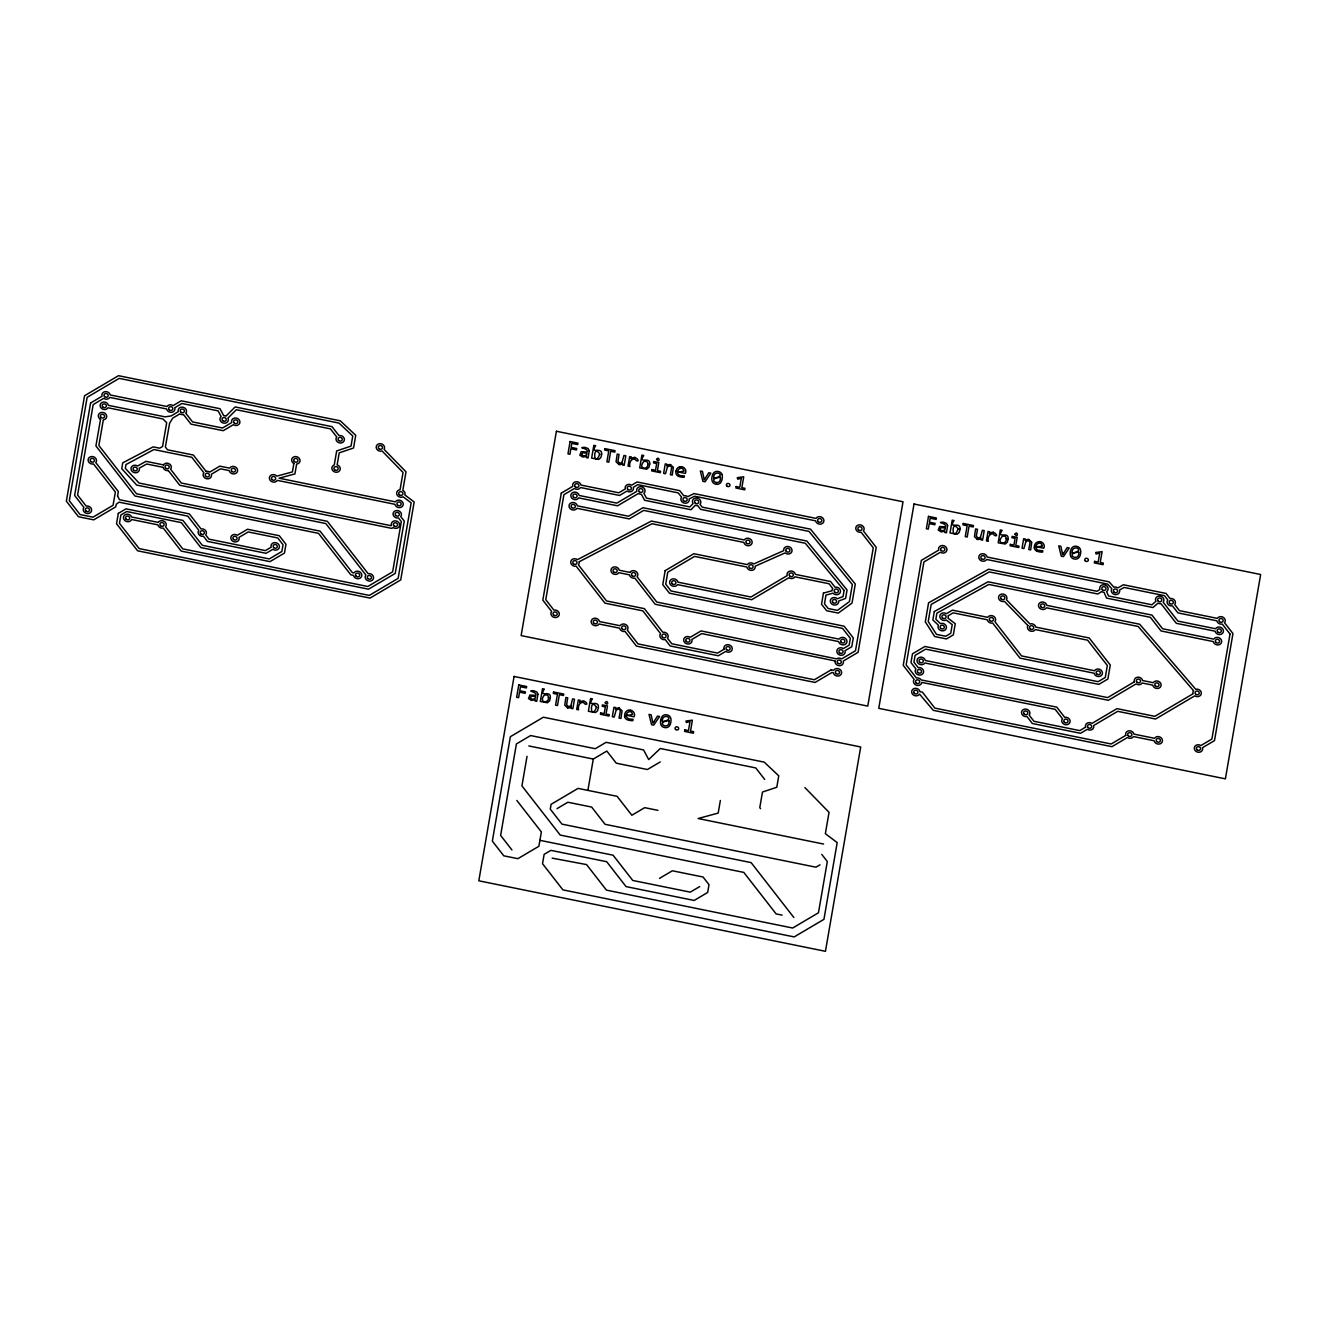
<?xml version="1.0" encoding="UTF-8"?>
<svg xmlns="http://www.w3.org/2000/svg" width="1327" height="1327" viewBox="0 0 1327 1327"><rect width="100%" height="100%" fill="white"/><g stroke="black" fill="none" stroke-linecap="round" stroke-linejoin="round"><path stroke-width="1.5" d="M579.783 702.099L580.032 700.341L578.34 699.992L576.698 709.481L578.572 709.862C577.544 706.594 579.567 702.083 583.2 702.282C586.567 706.644 589.105 703.277 583.731 700.921A5.607 4.91 17.2 0 0 579.899 702.199M631.105 458.727L631.353 456.969L629.662 456.621L628.019 466.109L629.894 466.49C628.832 463.223 630.922 458.661 634.571 458.91C637.839 463.272 640.377 459.955 635.169 457.566M989.494 533.57L989.743 531.812L988.051 531.463L986.409 540.935L988.283 541.316C987.255 538.065 989.278 533.554 992.911 533.753C996.312 538.115 998.816 534.698 993.442 532.392M527.035 756.324L521.926 785.899L560.226 835.065L743.8 872.403L776.129 913.905L782.15 915.132M587.894 790.378L593.302 759.061L606.821 751.065L616.275 763.191L647.394 769.527L660.249 761.93M720.362 800.48L718.189 813.086L698.118 818.527L823.569 844.038M681.514 466.623A5.159 4.528 17.2 0 1 685.777 472.445L685.611 472.395M570.909 705.599L572.634 698.831L574.491 699.213L572.849 708.701L571.191 708.353L571.39 706.81A5.408 4.744 17.2 0 1 567.558 708.037M622.098 462.31L623.955 455.46L625.813 455.841L624.171 465.313L622.512 464.981L622.711 463.438A5.408 4.744 17.2 0 1 618.88 464.666M980.487 537.153L982.345 530.302L984.203 530.684L982.577 540.155L980.902 539.824L981.101 538.281A5.408 4.744 17.2 0 1 977.269 539.508M667.481 466.805L665.507 473.722L663.649 473.341L665.275 463.869L666.934 464.201L666.751 465.76A5.225 4.578 17.2 0 1 670.566 464.566M1025.887 541.632L1023.897 548.565L1022.039 548.184L1023.664 538.712L1025.323 539.044L1025.141 540.587A5.225 4.578 17.2 0 1 1028.956 539.392M557.041 808.624L567.873 802.238L591.643 807.065L605.062 824.299L815.939 867.194L819.986 864.806M552.148 858.138L586.567 864.59L606.456 890.135L792.683 928.021L818.46 912.777L827.318 861.522L821.778 854.422M659.519 878.358L672.374 870.777L703.061 877.014L709.016 884.678L707.673 892.457L694.154 900.452L626.062 886.602L606.671 861.704L550.904 850.358L544.136 854.356L542.527 863.695L562.913 889.87L794.176 936.912L823.951 919.329L837.188 842.595L825.361 833.671L829.043 812.34L804.908 787.591M699.744 886.552L690.272 892.142L632.747 880.448L613.091 855.202L539.907 840.323M921.801 682.41L1055.197 709.348L1062.446 718.653A4.246 3.732 17.2 0 0 1064.685 724.509A4.246 3.732 17.2 0 0 1070.126 721.291A4.246 3.732 17.2 0 0 1064.702 717.326L1056.756 707.125L921.17 679.922A4.246 3.732 17.2 0 0 916.41 678.014L906.159 664.877L923.924 561.951L940.379 552.231A4.246 3.732 17.2 0 0 946.765 550.655A4.246 3.732 17.2 0 0 942.767 545.513A4.246 3.732 17.2 0 0 938.72 550.108L921.336 560.376L903.223 665.325L914.137 679.358A4.246 3.732 17.2 0 0 916.078 685.097A4.246 3.732 17.2 0 0 921.784 682.542M716.514 484.255L717.127 484.289A4.28 3.749 17.2 0 0 718.488 484.09A4.711 4.13 17.2 0 0 720.08 483.194A6.336 5.557 17.2 0 0 721.108 481.917L721.39 481.386A12.756 11.18 17.2 0 0 722.087 479.213A17.848 15.642 17.2 0 0 722.27 478.068L722.336 476.609A9.189 8.062 17.2 0 0 722.203 475.348L721.871 474.253M680.983 475.63L684.417 475.912L684.185 477.256A14.099 12.358 17.2 0 1 680.419 476.924L678.595 476.376A4.445 3.898 17.2 0 1 675.924 473.109A8.526 7.464 17.2 0 1 676.024 470.985M1039.306 550.456L1042.806 550.755L1042.574 552.098A14.099 12.358 17.2 0 1 1038.809 551.767L1036.984 551.219M677.865 471.881L685.395 473.424M1036.271 546.724L1043.785 548.25M163.403 464.881L145.97 461.332L137.56 466.042A4.28 3.749 17.2 0 0 135.835 465.329A4.246 3.732 17.2 0 0 130.991 468.713A4.246 3.732 17.2 0 0 135.802 472.76A4.246 3.732 17.2 0 0 139.219 468.182L146.7 464.019L162.972 467.32M391.05 525.691L181.318 483.028L170.586 469.244A4.197 3.682 17.2 0 0 169.342 463.869A4.197 3.682 17.2 0 0 163.503 464.898M158.328 522.407L131.589 516.966A4.246 3.732 17.2 0 0 125.12 514.776A4.246 3.732 17.2 0 0 125.12 520.814A4.246 3.732 17.2 0 0 131.589 519.504L157.913 524.862A4.263 3.732 17.2 0 0 163.271 528.096L181.152 551.07L368.524 589.188L395.247 573.397L404.271 521.129L400.737 516.601A4.246 3.732 17.2 0 0 398.498 510.746A4.246 3.732 17.2 0 0 393.057 513.964A4.246 3.732 17.2 0 0 398.482 517.945L401.318 521.577L392.643 571.821L367.795 586.501L182.728 548.847L165.527 526.769A4.263 3.732 17.2 0 0 164.233 521.329A4.263 3.732 17.2 0 0 158.328 522.374M626.543 715.253L634.074 716.796M528.826 745.94L593.302 759.061M657.91 810.349L644.706 807.662L631.851 815.242L617.105 796.316L578.074 788.387L551.103 804.311L550.274 809.138L561.968 824.133L751.115 862.616L793.878 917.521M1028.956 539.608L1031.759 542.196L1030.648 549.942L1028.79 549.56L1029.835 543.506A2.571 2.256 17.2 0 0 1028.574 540.57M670.566 464.765L673.37 467.353L672.258 475.099L670.4 474.718L671.445 468.68A2.571 2.256 17.2 0 0 670.185 465.727M977.269 539.26L974.466 536.689L975.594 528.926L977.452 529.307L976.34 536.125L977.883 537.933M618.88 464.417L616.076 461.846L617.204 454.083L619.062 454.464L617.951 461.282L619.493 463.09M619.245 708.137L622.048 710.725L620.936 718.471L619.079 718.089L620.124 712.052A2.571 2.256 17.2 0 0 618.863 709.099M567.558 707.789L564.755 705.218L565.883 697.471L567.74 697.836L566.629 704.654L568.172 706.462M835.081 660.929L701.767 633.609L691.898 639.432A4.246 3.732 17.2 0 1 687.85 644.026A4.246 3.732 17.2 0 1 683.853 638.868A4.246 3.732 17.2 0 1 690.239 637.308L701.038 630.922L836.491 658.856A4.246 3.732 17.2 0 1 841.583 658.955L855.5 650.728L873.266 547.802L861.173 532.276A4.246 3.732 17.2 0 1 855.749 528.295A4.246 3.732 17.2 0 1 861.19 525.077A4.246 3.732 17.2 0 1 863.429 530.949L876.218 547.354L858.105 652.303L843.242 661.095A4.246 3.732 17.2 0 1 839.51 665.69A4.246 3.732 17.2 0 1 835.048 661.062M1027.894 625.548L1004.406 601.363A4.246 3.732 17.2 0 1 998.551 597.93A4.246 3.732 17.2 0 1 1003.511 594.148A4.246 3.732 17.2 0 1 1006.463 599.787L1029.951 623.972A4.246 3.732 17.2 0 1 1035.773 627.107L1089.202 637.972L1110.284 665.026L1107.863 679.026L1098.806 684.367L925.665 649.152L915.099 655.389L913.921 662.156L918.201 667.647A4.246 3.732 17.2 0 1 923.625 671.611A4.246 3.732 17.2 0 1 918.168 674.829A4.246 3.732 17.2 0 1 915.929 668.974L910.969 662.604L912.495 653.813L924.936 646.465L1098.092 681.68L1105.275 677.45L1107.332 665.49L1087.626 640.195L1035.342 629.562A4.246 3.732 17.2 0 1 1029.652 630.723A4.246 3.732 17.2 0 1 1027.911 625.515M764.7 779.413L755.76 767.935L660.265 748.494L648.687 759.575L643.578 749.937L606.107 742.324L595.276 748.71L530.618 735.556L516.402 743.949L500.627 835.429L511.94 849.96M760.57 808.657L759.774 807.645L762.478 792.037L776.793 787.259L778.767 775.831L764.203 762.129L543.373 717.21L510.364 736.701L492.35 841.136L503.779 855.815L517.878 858.685L538.878 846.278L541.366 831.929L516.833 800.446M206.1 471.4L193.36 455.045L167.501 449.787L165.361 447.033L169.607 423.247L172.809 418.071L179.941 413.842A4.263 3.732 17.2 0 0 183.524 414.571L190.972 424.126L223.235 430.694L233.353 424.706A4.246 3.732 17.2 0 0 239.739 423.131A4.246 3.732 17.2 0 0 235.725 418.005A4.246 3.732 17.2 0 0 231.694 422.583L222.505 428.007L192.548 421.92L185.78 413.244A4.28 3.749 17.2 0 0 186.46 411.735A4.263 3.732 17.2 0 0 182.015 407.107A4.263 3.732 17.2 0 0 178.282 411.702L171.133 415.932L165.062 416.86L108.432 405.349A4.246 3.732 17.2 0 0 102.345 402.313A4.246 3.732 17.2 0 0 101.316 408.218A4.246 3.732 17.2 0 0 108.018 407.787L162.956 418.967L166.688 422.699L162.574 446.469L159.655 448.194L153.186 446.867L122.748 462.841L121.752 468.68L136.664 485.068L325.795 523.551L365.887 574.989A4.246 3.732 17.2 0 0 368.126 580.861A4.246 3.732 17.2 0 0 373.567 577.643A4.246 3.732 17.2 0 0 368.143 573.662L327.371 521.329L138.987 483.011L125.319 468.348L125.982 464.55L153.915 449.554L191.785 457.268L203.844 472.727A4.246 3.732 17.2 0 0 206.697 478.765A4.246 3.732 17.2 0 0 211.358 474.253L220.547 468.829L229.256 470.604A4.246 3.732 17.2 0 0 233.121 473.888A4.246 3.732 17.2 0 0 237.5 471.218A4.246 3.732 17.2 0 0 234.813 466.739A4.246 3.732 17.2 0 0 229.671 468.149L219.818 466.142L209.683 472.13A4.246 3.732 17.2 0 0 206.116 471.4M168.33 470.587L179.759 485.251L391.78 528.378L393.107 527.582A4.246 3.732 17.2 0 0 399.493 526.006A4.246 3.732 17.2 0 0 395.479 520.864A4.246 3.732 17.2 0 0 391.448 525.459M1070.425 551.65A12.623 11.064 17.2 0 1 1071.171 549.129L1071.453 548.598A6.635 5.822 17.2 0 1 1072.498 547.321A4.562 3.998 17.2 0 1 1075.749 546.21L1076.048 546.26A6.104 5.341 17.2 0 1 1076.678 546.359A4.976 4.363 17.2 0 1 1078.669 547.139A4.346 3.799 17.2 0 1 1080.244 549.096L1080.593 550.191A9.189 8.062 17.2 0 1 1080.725 551.451L1080.659 552.911A17.848 15.642 17.2 0 1 1080.477 554.056A12.756 11.18 17.2 0 1 1079.796 556.229L1079.498 556.759A6.336 5.557 17.2 0 1 1078.469 558.037A4.711 4.13 17.2 0 1 1076.877 558.932A4.28 3.749 17.2 0 1 1075.517 559.131L1074.92 559.098A6.154 5.408 17.2 0 1 1074.273 558.999A4.976 4.363 17.2 0 1 1072.299 558.219A4.346 3.799 17.2 0 1 1070.707 556.262L1070.358 555.167A9.173 8.045 17.2 0 1 1070.226 553.906L1070.292 552.447A17.782 15.576 17.2 0 1 1070.408 551.65M1039.904 541.449A5.159 4.528 17.2 0 1 1044.167 547.271M1039.837 541.831A4.744 4.163 17.2 0 0 1037.996 541.847A5.772 5.059 17.2 0 0 1034.546 545.828M1034.347 547.951A8.526 7.464 17.2 0 1 1034.43 545.828M1036.968 551.252A4.445 3.898 17.2 0 1 1034.314 547.951M1039.29 550.622A3.765 3.301 17.2 0 1 1035.923 546.658M1025.953 541.698A3.931 3.45 17.2 0 1 1028.309 540.769M989.61 533.67A5.607 4.91 17.2 0 1 993.425 532.193M980.404 537.087A4.13 3.616 17.2 0 1 977.916 538.132M721.855 474.253A4.346 3.799 17.2 0 0 720.279 472.296A4.976 4.363 17.2 0 0 718.289 471.533A6.104 5.341 17.2 0 0 717.658 471.417L717.36 471.4A4.562 3.998 17.2 0 0 714.108 472.478A6.635 5.822 17.2 0 0 713.08 473.756L712.781 474.286A12.623 11.064 17.2 0 0 712.035 476.808A17.782 15.576 17.2 0 0 711.902 477.604L711.836 479.064A9.173 8.045 17.2 0 0 711.969 480.341L712.3 481.419A4.346 3.799 17.2 0 0 713.893 483.376A4.976 4.363 17.2 0 0 715.883 484.139A6.154 5.408 17.2 0 0 716.514 484.255M679.606 467.004A4.744 4.163 17.2 0 1 681.448 467.004M676.156 471.002A5.772 5.059 17.2 0 1 679.524 466.855M680.9 475.779A3.765 3.301 17.2 0 1 677.533 471.831M667.564 466.855A3.931 3.45 17.2 0 1 669.919 465.926M631.221 458.827A5.607 4.91 17.2 0 1 635.036 457.367M622.015 462.244A4.13 3.616 17.2 0 1 619.527 463.289M168.38 470.538A4.197 3.682 17.2 0 1 163.088 467.336M570.693 705.616A4.13 3.616 17.2 0 1 568.205 706.661M619.245 707.938A5.225 4.578 17.2 0 0 615.446 709.149L615.612 707.573L613.953 707.241L612.311 716.713L614.169 717.094L616.159 710.177A3.931 3.45 17.2 0 1 618.598 709.298M630.192 709.995A5.159 4.528 17.2 0 1 634.455 715.817M628.285 710.376A4.744 4.163 17.2 0 1 630.126 710.376M628.202 710.227A5.772 5.059 17.2 0 0 624.818 714.374A8.526 7.464 17.2 0 0 624.635 716.48M624.602 716.48A4.445 3.898 17.2 0 0 627.256 719.798L629.098 720.312A14.099 12.358 17.2 0 0 632.863 720.644L633.095 719.284L629.595 719.002A3.765 3.301 17.2 0 1 626.211 715.203M660.697 720.179A12.623 11.064 17.2 0 1 661.46 717.658L661.742 717.127A6.635 5.822 17.2 0 1 662.77 715.85A4.562 3.998 17.2 0 1 666.021 714.755L666.336 714.789A6.104 5.341 17.2 0 1 666.967 714.888A4.976 4.363 17.2 0 1 668.941 715.668A4.346 3.799 17.2 0 1 670.533 717.625L670.881 718.72A9.189 8.062 17.2 0 1 671.014 719.997L670.948 721.44A17.848 15.642 17.2 0 1 670.765 722.585A12.756 11.18 17.2 0 1 670.085 724.758L669.787 725.288A6.336 5.557 17.2 0 1 668.758 726.566A4.711 4.13 17.2 0 1 667.166 727.461A4.28 3.749 17.2 0 1 665.806 727.66L665.192 727.627A6.154 5.408 17.2 0 1 664.562 727.528A4.976 4.363 17.2 0 1 662.588 726.748A4.346 3.799 17.2 0 1 660.995 724.791L660.647 723.713A9.173 8.045 17.2 0 1 660.514 722.435L660.581 720.976A17.782 15.576 17.2 0 1 660.697 720.179M530.286 697.604C530.7 700.341 536.208 699.296 535.61 696.658L531.663 696.078L530.286 697.604M581.608 454.232C582.022 456.969 587.529 455.924 586.932 453.287L582.935 452.723L581.608 454.199M939.997 529.058C940.412 531.812 945.919 530.75 945.322 528.113L941.374 527.549L939.997 529.058M537.916 694.154L536.738 701.353L535.063 701.004L535.245 699.727L531.447 700.44L528.494 698.566L529.921 695.033L535.826 695.398C537.584 691.533 525.757 691.068 533.139 690.687A9.588 8.41 17.2 0 1 533.753 690.77L536.821 691.948L537.916 694.154M589.238 450.782L588.06 457.964L586.385 457.633L586.567 456.355L582.769 457.069L579.816 455.194L581.243 451.661L587.148 452.026C589.138 447.979 576.399 447.863 584.477 447.315A9.588 8.41 17.2 0 1 585.074 447.381L588.143 448.559L589.238 450.782M947.627 525.608L946.45 532.807L944.774 532.475L944.957 531.198L941.158 531.911L938.206 530.037L939.632 526.504L945.537 526.869C947.229 522.888 935.518 522.606 942.867 522.158A9.588 8.41 17.2 0 1 943.464 522.224L946.549 523.402L947.627 525.608M550.34 697.604L549.594 700.822L547.421 702.779L540.305 701.485L542.511 688.713L544.352 689.095C538.198 698.367 550.97 689.343 550.34 697.604M598.411 707.374L597.614 710.708L595.491 712.566L588.375 711.272L590.581 698.5L592.439 698.865C586.285 708.137 599.041 699.113 598.411 707.374M601.662 454.232L600.866 457.566L598.742 459.407L591.626 458.114L593.832 445.341L595.69 445.723C589.52 454.995 602.292 445.972 601.662 454.232M649.732 464.002L648.936 467.336L646.713 469.227L639.697 467.9L641.903 455.128L643.761 455.493C637.607 464.765 650.363 455.742 649.732 464.002M960.051 529.058L959.255 532.392L957.132 534.25L950.016 532.956L952.222 520.184L954.08 520.566C947.909 529.821 960.682 520.798 960.051 529.058M1008.122 538.845L1007.326 542.179L1005.219 544.02L998.203 542.809L1000.293 529.954L1002.15 530.336C995.996 539.608 1008.769 530.584 1008.122 538.845M548.416 697.471C549.411 703.658 538.48 703.21 543.838 695.696C545.43 694.071 548.781 694.817 548.416 697.471M596.486 707.241C590.515 722.817 589.072 695.995 596.486 707.241M599.738 454.099C593.7 469.642 592.389 442.82 599.738 454.099M647.808 463.869C648.754 470.222 637.74 469.476 643.296 462.061C644.905 460.469 648.19 461.282 647.808 463.869M958.127 528.926C952.189 544.534 950.713 517.712 958.127 528.926M1006.198 538.712C1006.977 545.38 995.814 543.871 1001.885 536.772C1003.511 535.295 1006.579 536.257 1006.198 538.712M632.498 714.39C619.792 718.388 631.022 706.528 632.498 714.39M683.82 471.019C671.064 474.867 682.509 463.156 683.82 471.085M1042.209 545.845C1029.404 549.809 1040.882 537.949 1042.209 545.928M117.556 495.95L119.53 499.715L189.346 513.914L201.041 528.926A4.246 3.732 17.2 0 1 205.735 534.963L209.019 539.16L265.383 550.622L271.189 547.205A4.246 3.732 17.2 0 1 275.236 542.61A4.246 3.732 17.2 0 1 279.251 547.752A4.246 3.732 17.2 0 1 272.864 549.328L266.113 553.309L207.443 541.383L203.479 536.29A4.246 3.732 17.2 0 1 198.785 530.269L187.77 516.137L119.098 502.17L116.295 504.21L115.665 506.897L93.719 519.852L78.475 516.75L66.35 501.191L84.546 395.745L118.485 375.69L340.326 420.825L355.736 435.322L353.546 448.028L339.214 452.822L337.141 464.931A4.246 3.732 17.2 0 1 339.646 470.703A4.246 3.732 17.2 0 1 332.928 470.803A4.246 3.732 17.2 0 1 334.255 464.964L336.676 450.915L351.008 446.137L352.75 436.002L339.015 423.097L119.214 378.377L87.151 397.32L69.303 500.743L80.051 514.544L92.99 517.165L113.06 505.305L115.366 491.985L93.537 463.969A4.246 3.732 17.2 0 1 88.096 459.988A4.246 3.732 17.2 0 1 93.553 456.77A4.246 3.732 17.2 0 1 95.793 462.625L118.319 491.537L117.556 495.95M605.228 702.829C609.226 707.324 607.633 698.234 605.228 702.829M656.55 459.457C660.415 463.936 659.22 455.045 656.55 459.391M1014.939 534.3C1018.738 538.895 1017.51 529.772 1014.939 534.234M662.422 721.639C677.533 719.035 661.377 711.504 662.438 721.523M713.744 478.251C728.772 475.647 712.781 468.083 713.744 478.251M1072.15 553.094C1087.128 550.605 1071.32 542.776 1072.15 553.094M669.073 720.644C653.514 722.087 670.052 731.641 669.073 720.76M720.395 477.272C704.836 478.715 721.374 488.27 720.395 477.388M1078.785 552.115C1063.226 553.541 1079.763 563.112 1078.785 552.231M90.584 402.993L74.627 495.485L83.933 507.428A4.246 3.732 17.2 0 0 86.172 513.3A4.246 3.732 17.2 0 0 91.629 510.082A4.246 3.732 17.2 0 0 86.189 506.101L77.58 495.037L93.189 404.569L103.722 398.349A4.246 3.732 17.2 0 0 109.809 397.42L166.621 408.965A4.246 3.732 17.2 0 0 171.764 412.266A4.246 3.732 17.2 0 0 174.782 407.721L181.948 403.491L218.109 410.856L221.161 416.578A4.246 3.732 17.2 0 0 220.896 421.555A4.246 3.732 17.2 0 0 226.403 422.749A4.246 3.732 17.2 0 0 227.962 418.038L236.322 409.728L330.44 428.87L336.71 436.898A4.246 3.732 17.2 0 0 338.932 442.754A4.246 3.732 17.2 0 0 344.39 439.536A4.246 3.732 17.2 0 0 338.966 435.571L332.015 426.647L235.144 406.941L225.972 416.131A4.246 3.732 17.2 0 0 223.666 415.633L219.983 408.699L181.218 400.804L173.124 405.598A4.246 3.732 17.2 0 0 167.036 406.526L110.224 394.965A4.246 3.732 17.2 0 0 105.082 391.664A4.246 3.732 17.2 0 0 102.063 396.209L90.584 402.993M100.52 419.332L95.926 445.955L134.923 495.999L318.497 533.354L350.826 574.84L353.496 575.387A4.246 3.732 17.2 0 0 359.584 578.423A4.246 3.732 17.2 0 0 360.612 572.501A4.246 3.732 17.2 0 0 353.911 572.932L352.401 572.634L320.072 531.132L136.482 493.777L98.878 445.507L103.307 419.896A4.246 3.732 17.2 0 0 106.226 414.638A4.246 3.732 17.2 0 0 99.542 413.278A4.246 3.732 17.2 0 0 100.52 419.332M118.319 513.4L116.527 523.75L137.61 550.805L370.017 598.095L400.721 579.949L414.173 501.988L404.851 494.938A4.246 3.732 17.2 0 0 402.827 490.31L406.012 471.848L384.117 449.422A4.246 3.732 17.2 0 0 381.164 443.782A4.246 3.732 17.2 0 0 376.204 447.581A4.246 3.732 17.2 0 0 382.076 450.998L403.043 472.478L400.057 489.746A4.246 3.732 17.2 0 0 396.939 494.639A4.246 3.732 17.2 0 0 403.126 496.812L411.154 502.867L398.133 578.373L369.288 595.408L139.186 548.598L119.48 523.302L120.906 514.976L126.745 511.525L181.351 522.639L200.759 547.537L269.995 561.62L284.459 553.077L285.969 544.269L279.317 535.726L247.502 529.257L237.367 535.245A4.246 3.732 17.2 0 0 230.981 536.821A4.246 3.732 17.2 0 0 234.995 541.963A4.246 3.732 17.2 0 0 239.026 537.369L248.215 531.945L277.741 537.949L283.033 544.733L281.855 551.501L269.265 558.932L202.318 545.314L182.927 520.416L126.015 508.838L118.319 513.4M293.848 463.505L292.404 471.914L276.812 476.144A4.246 3.732 17.2 0 0 270.492 475.597A4.246 3.732 17.2 0 0 271.156 481.253A4.246 3.732 17.2 0 0 277.31 480.374L394.915 504.31A4.246 3.732 17.2 0 0 401.019 507.329A4.246 3.732 17.2 0 0 402.031 501.424A4.246 3.732 17.2 0 0 395.346 501.855L279.101 478.201L294.926 473.921L296.634 464.068A4.246 3.732 17.2 0 0 299.57 458.81A4.246 3.732 17.2 0 0 292.869 457.45A4.246 3.732 17.2 0 0 293.848 463.505M514.08 676.455L478.815 880.796L825.444 951.31L860.709 746.968L514.08 676.455M556.411 431.258L521.129 635.6L867.758 706.113L903.023 501.772L556.411 431.258M518.774 684.914L516.634 697.256L518.592 697.654L519.537 692.163L525.144 693.308L525.392 691.898L519.769 690.753L520.466 686.756L526.388 687.95L526.637 686.523L518.774 684.914M561.304 493.113L542.826 600.136L551.634 611.448A4.246 3.732 17.2 0 0 553.873 617.304A4.246 3.732 17.2 0 0 559.33 614.086A4.246 3.732 17.2 0 0 553.906 610.105L545.779 599.688L563.909 494.689L574.442 488.452A4.246 3.732 17.2 0 0 580.529 487.523L619.527 495.469L626.941 491.073A4.246 3.732 17.2 0 0 633.344 487.308L637.789 484.67L678.18 492.881L681.564 497.144A4.246 3.732 17.2 0 0 684.301 503.115A4.246 3.732 17.2 0 0 689.177 498.935L694.651 496.232L815.607 520.847A4.246 3.732 17.2 0 0 821.695 523.866A4.246 3.732 17.2 0 0 822.723 517.961A4.246 3.732 17.2 0 0 816.022 518.393L694.054 493.578L687.701 496.696A4.246 3.732 17.2 0 0 683.82 495.8L679.739 490.658L637.076 481.983L631.685 485.168A4.246 3.732 17.2 0 0 625.282 488.95L618.797 492.781L580.944 485.068A4.246 3.732 17.2 0 0 575.802 481.784A4.246 3.732 17.2 0 0 572.783 486.329L561.304 493.113M570.096 441.543L567.973 453.884L569.913 454.282L570.859 448.791L576.465 449.936L576.714 448.526L571.091 447.381L571.788 443.384L577.709 444.578L577.958 443.152L570.096 441.543M553.558 691.997L553.309 693.44L557.44 694.27L555.565 705.168L557.489 705.566L559.364 694.668L563.494 695.497L563.743 694.071L553.558 691.997M604.88 448.626L604.631 450.052L608.761 450.898L606.887 461.796L608.811 462.194L610.685 451.296L614.816 452.125L615.064 450.699L604.88 448.626M600.667 712.931L600.434 714.308L609.027 716.049L609.259 714.689L606.057 714.026L607.467 705.931L602.408 704.902L602.176 706.263L605.344 706.893L604.183 713.644L600.667 712.931M651.988 469.559L651.756 470.936L660.348 472.677L660.581 471.301L657.396 470.654L658.789 462.559L653.747 461.531L653.498 462.891L656.683 463.521L655.505 470.272L651.988 469.559M665.175 570.643L662.77 584.643L669.422 593.186L842.579 628.401L850.342 638.37L849.18 645.138L843.375 648.571A4.246 3.732 17.2 0 0 836.989 650.147A4.246 3.732 17.2 0 0 840.986 655.289A4.246 3.732 17.2 0 0 845.034 650.711L851.768 646.73L853.294 637.922L844.154 626.195L670.998 590.963L665.723 584.179L667.78 572.219L694.585 556.395L746.869 567.027A4.23 3.699 17.2 0 0 751.812 570.361A4.23 3.699 17.2 0 0 755.146 566.214L785.103 552.911A4.246 3.732 17.2 0 0 791.705 552.015A4.246 3.732 17.2 0 0 788.354 546.542A4.246 3.732 17.2 0 0 783.71 550.639L753.753 563.942A4.23 3.699 17.2 0 0 747.35 564.622L693.855 553.707L665.175 570.643M684.865 729.9L684.616 731.426L693.374 733.201L693.639 731.675L690.521 731.044L692.395 720.179L685.959 721.009L686.391 722.552L690.007 721.623L688.464 730.63L684.865 729.9M736.203 486.528L735.938 488.054L744.696 489.829L744.961 488.303L741.843 487.672L743.717 476.808L737.281 477.637L737.712 479.18L741.329 478.251L739.786 487.258L736.203 486.528M823.453 593.086L821.529 604.216L826.605 610.719L838.316 613.091L852.034 603.072L855.301 584.062L810.532 529.174L702.116 507.113L700.026 504.26A4.246 3.732 17.2 0 0 699.511 499.284A4.246 3.732 17.2 0 0 693.955 498.736A4.246 3.732 17.2 0 0 693.059 503.58L689.874 506.947L646.448 498.123L643.877 493.296A4.246 3.732 17.2 0 0 644.258 488.485A4.246 3.732 17.2 0 0 638.984 486.976A4.246 3.732 17.2 0 0 636.844 491.305L616.823 503.115L579.153 495.452A4.246 3.732 17.2 0 0 573.048 492.417A4.246 3.732 17.2 0 0 572.037 498.338A4.246 3.732 17.2 0 0 578.738 497.907L617.553 505.803L638.503 493.428A4.246 3.732 17.2 0 0 641.372 494.241L644.59 500.279L691.052 509.734L695.248 505.288A4.246 3.732 17.2 0 0 697.72 505.521L700.49 509.319L809.006 531.397L852.349 584.543L849.413 601.629L837.437 610.387L828.164 608.496L824.482 603.768L825.975 595.093L833.057 593.152A4.246 3.732 17.2 0 0 838.531 594.264A4.246 3.732 17.2 0 0 840.091 589.619A4.246 3.732 17.2 0 0 835.048 587.247L830.586 581.525L795.354 574.359A4.246 3.732 17.2 0 0 790.212 571.058A4.246 3.732 17.2 0 0 787.193 575.603L750.933 597.017L677.948 582.171A4.246 3.732 17.2 0 0 671.86 579.136A4.246 3.732 17.2 0 0 670.832 585.058A4.246 3.732 17.2 0 0 677.533 584.626L751.663 599.704L788.852 577.743A4.246 3.732 17.2 0 0 794.923 576.814L829.027 583.747L832.792 588.591A4.246 3.732 17.2 0 0 832.062 590.747L823.453 593.086M844.105 590.432L843.043 596.553L837.37 598.776A4.246 3.732 17.2 0 0 830.719 599.389A4.246 3.732 17.2 0 0 833.787 604.979A4.246 3.732 17.2 0 0 838.647 601.098L845.598 598.377L847.057 589.934L806.849 541.051L642.965 507.71L628.534 516.253L577.361 505.836A4.246 3.732 17.2 0 0 571.257 502.8A4.246 3.732 17.2 0 0 570.245 508.722A4.246 3.732 17.2 0 0 576.946 508.291L629.263 518.923L643.695 510.397L805.323 543.274L844.105 590.432M914.021 504.011L878.756 708.336L1225.385 778.849L1260.65 574.508L914.021 504.011M928.485 516.385L926.362 528.727L928.303 529.125L929.248 523.634L934.855 524.762L935.104 523.369L929.497 522.224L930.177 518.21L936.099 519.421L936.348 517.994L928.485 516.385M928.585 602.806L925.301 621.832L934.739 636.562L946.45 638.934L953.333 634.87L955.258 623.74L948.009 618.166A4.246 3.732 17.2 0 0 948.059 615.877L953.184 612.842L987.288 619.775A4.246 3.732 17.2 0 0 992.646 623.043L1019.982 658.126L1094.111 673.204A4.246 3.732 17.2 0 0 1100.199 676.239A4.246 3.732 17.2 0 0 1101.228 670.334A4.246 3.732 17.2 0 0 1094.526 670.749L1021.541 655.903L994.902 621.699A4.246 3.732 17.2 0 0 993.591 616.275A4.246 3.732 17.2 0 0 987.703 617.337L952.471 610.155L946.4 613.737A4.246 3.732 17.2 0 0 940.909 613.97A4.246 3.732 17.2 0 0 940.81 618.913A4.246 3.732 17.2 0 0 946.284 620.024L952.239 624.619L950.746 633.294L945.736 636.247L936.464 634.372L928.22 621.5L931.172 604.415L989.312 571.92L1097.827 593.998L1101.675 591.543A4.246 3.732 17.2 0 0 1104.047 592.29L1106.486 598.079L1152.947 607.534L1157.957 603.171A4.246 3.732 17.2 0 0 1160.909 603.536L1176.303 623.308L1215.117 631.204A4.246 3.732 17.2 0 0 1221.222 634.24A4.246 3.732 17.2 0 0 1222.25 628.335A4.246 3.732 17.2 0 0 1215.549 628.749L1177.878 621.086L1163.165 602.209A4.246 3.732 17.2 0 0 1162.601 597.332A4.246 3.732 17.2 0 0 1157.177 596.669A4.246 3.732 17.2 0 0 1155.933 601.313L1151.919 604.78L1108.509 595.956L1106.652 591.56A4.246 3.732 17.2 0 0 1107.431 586.683A4.246 3.732 17.2 0 0 1102.073 585.008A4.246 3.732 17.2 0 0 1099.934 589.453L1097.047 591.295L988.615 569.233L928.585 602.806M934.308 611.531L932.864 619.974L938.421 625.233A4.246 3.732 17.2 0 0 941.656 630.773A4.246 3.732 17.2 0 0 946.4 626.759A4.246 3.732 17.2 0 0 940.395 623.574L935.85 619.278L936.912 613.157L988.781 584.444L1150.393 617.32L1161.009 630.939L1213.326 641.588A4.246 3.732 17.2 0 0 1219.43 644.623A4.246 3.732 17.2 0 0 1220.458 638.702A4.246 3.732 17.2 0 0 1213.757 639.133L1162.585 628.733L1151.969 615.098L988.084 581.773L934.308 611.531M963.269 523.468L963.02 524.895L967.151 525.741L965.276 536.639L967.201 537.037L969.075 526.139L973.205 526.968L973.454 525.542L963.269 523.468M1010.378 544.402L1010.146 545.762L1018.738 547.52L1018.97 546.143L1015.785 545.497L1017.179 537.385L1012.136 536.357L1011.904 537.717L1015.072 538.364L1013.894 545.115L1010.378 544.402M1094.593 561.371L1094.327 562.897L1103.085 564.672L1103.351 563.146L1100.232 562.515L1102.107 551.65L1095.671 552.48L1096.102 554.006L1099.735 553.094L1098.175 562.101L1094.593 561.371M1230.013 634.041L1211.899 739.039L1200.852 745.558A4.246 3.732 17.2 0 0 1194.466 747.134A4.246 3.732 17.2 0 0 1198.48 752.276A4.246 3.732 17.2 0 0 1202.511 747.682L1214.504 740.615L1232.965 633.576L1224.522 622.745A4.246 3.732 17.2 0 0 1223.229 617.32A4.246 3.732 17.2 0 0 1217.34 618.382L1179.487 610.669L1174.71 604.565A4.246 3.732 17.2 0 0 1170.016 598.527L1166.051 593.434L1123.388 584.759L1117.881 587.927A4.246 3.732 17.2 0 0 1113.95 587.247L1109.073 581.84L987.089 557.041A4.246 3.732 17.2 0 0 981.001 554.006A4.246 3.732 17.2 0 0 979.973 559.911A4.246 3.732 17.2 0 0 986.674 559.48L1107.614 584.096L1111.827 588.74A4.246 3.732 17.2 0 0 1114.979 594.562A4.246 3.732 17.2 0 0 1119.507 590.084L1124.102 587.446L1164.476 595.657L1167.76 599.854A4.246 3.732 17.2 0 0 1172.454 605.892L1177.912 612.892L1216.909 620.82A4.246 3.732 17.2 0 0 1222.267 624.088L1230.013 634.041M705.151 478.433L704.289 479.876L702.447 471.433L700.341 471.002L702.895 481.336L705.035 481.767L710.874 473.142L708.834 472.727L705.151 478.433M653.829 721.805L652.967 723.248L651.126 714.805L649.003 714.374L651.574 724.708L653.697 725.139L659.552 716.514L657.512 716.099L653.829 721.805M1063.541 553.276L1062.678 554.719L1060.837 546.276L1058.73 545.845L1061.285 556.179L1063.425 556.61L1069.263 547.985L1067.223 547.57L1063.541 553.276M724.044 649.251L717.559 653.083L671.761 643.761L667.481 638.287A4.246 3.732 17.2 0 0 662.787 632.249L644.391 608.645L606.539 600.949L578.39 564.821A4.246 3.732 17.2 0 0 579.003 561.852L652.021 523.734L743.833 542.411A4.246 3.732 17.2 0 0 749.921 545.447A4.246 3.732 17.2 0 0 750.949 539.525A4.246 3.732 17.2 0 0 744.248 539.956L651.391 521.063L577.461 559.646A4.246 3.732 17.2 0 0 570.776 561.537A4.246 3.732 17.2 0 0 576.134 566.165L604.963 603.171L642.832 610.868L660.531 633.593A4.246 3.732 17.2 0 0 665.225 639.631L670.185 645.984L718.289 655.77L725.703 651.391A4.246 3.732 17.2 0 0 732.089 649.815A4.246 3.732 17.2 0 0 728.092 644.673A4.246 3.732 17.2 0 0 724.044 649.251M831.283 669.77L814.363 679.756L638.022 643.894L627.273 630.109A4.246 3.732 17.2 0 0 625.979 624.685A4.246 3.732 17.2 0 0 620.091 625.73L599.472 621.534A4.246 3.732 17.2 0 0 593.368 618.515A4.246 3.732 17.2 0 0 592.356 624.42A4.246 3.732 17.2 0 0 599.041 623.989L619.659 628.185A4.246 3.732 17.2 0 0 625.017 631.436L636.446 646.1L815.093 682.443L832.012 672.457L833.29 672.723A4.246 3.732 17.2 0 0 839.377 675.758A4.246 3.732 17.2 0 0 840.406 669.836A4.246 3.732 17.2 0 0 833.704 670.268L831.283 669.77M1134.419 681.779L1107.647 697.604L925.334 660.514A4.246 3.732 17.2 0 0 919.246 657.479A4.246 3.732 17.2 0 0 918.218 663.4A4.246 3.732 17.2 0 0 924.919 662.969L1108.377 700.291L1136.078 683.919A4.246 3.732 17.2 0 0 1142.165 682.99L1152.798 685.147A4.246 3.732 17.2 0 0 1158.902 688.182A4.246 3.732 17.2 0 0 1159.914 682.26A4.246 3.732 17.2 0 0 1153.229 682.692L1142.58 680.535A4.246 3.732 17.2 0 0 1137.438 677.234A4.246 3.732 17.2 0 0 1134.419 681.779M1085.569 727.179L1079.763 730.613L1033.965 721.291L1029.188 715.17A4.246 3.732 17.2 0 0 1026.949 709.315A4.246 3.732 17.2 0 0 1021.508 712.533A4.246 3.732 17.2 0 0 1026.932 716.514L1032.389 723.514L1080.493 733.3L1087.244 729.319A4.246 3.732 17.2 0 0 1093.63 725.537L1117.716 711.322L1155.568 719.018L1194.781 695.862A4.246 3.732 17.2 0 0 1201.317 693.656A4.246 3.732 17.2 0 0 1195.727 689.26L1139.677 624.237L1046.804 605.344A4.246 3.732 17.2 0 0 1040.716 602.309A4.246 3.732 17.2 0 0 1039.688 608.23A4.246 3.732 17.2 0 0 1046.389 607.799L1138.184 626.477L1193.554 690.703A4.246 3.732 17.2 0 0 1193.122 693.722L1154.838 716.331L1116.986 708.635L1091.972 723.397A4.246 3.732 17.2 0 0 1085.569 727.179M1125.777 735.357L1111.18 743.983L934.838 708.104L922.398 692.147L919.959 691.649A4.246 3.732 17.2 0 0 913.872 688.63A4.246 3.732 17.2 0 0 912.843 694.535A4.246 3.732 17.2 0 0 919.545 694.104L933.263 710.327L1111.91 746.67L1127.452 737.497A4.246 3.732 17.2 0 0 1133.523 736.568L1154.142 740.765A4.246 3.732 17.2 0 0 1160.246 743.783A4.246 3.732 17.2 0 0 1161.258 737.878A4.246 3.732 17.2 0 0 1154.573 738.31L1133.938 734.113A4.246 3.732 17.2 0 0 1128.813 730.812A4.246 3.732 17.2 0 0 1125.777 735.357M629.91 572.401L619.261 570.228A4.246 3.732 17.2 0 0 613.157 567.193A4.246 3.732 17.2 0 0 612.145 573.115A4.246 3.732 17.2 0 0 618.83 572.683L629.479 574.856A4.246 3.732 17.2 0 0 634.837 578.108L655.206 604.266L838.664 641.571A4.246 3.732 17.2 0 0 844.752 644.607A4.246 3.732 17.2 0 0 845.78 638.702A4.246 3.732 17.2 0 0 839.079 639.133L656.782 602.043L637.093 576.764A4.246 3.732 17.2 0 0 635.799 571.34A4.246 3.732 17.2 0 0 629.91 572.401M1041.131 606.953A2.123 1.858 17.2 0 0 1044.681 606.456A2.123 1.858 17.2 0 0 1042.193 603.918A2.123 1.858 17.2 0 0 1041.131 606.953M1001.205 598.975A2.123 1.858 17.2 0 0 1004.755 598.477A2.123 1.858 17.2 0 0 1002.25 595.939A2.123 1.858 17.2 0 0 1001.205 598.975M1088.074 727.544A2.123 1.858 17.2 0 0 1091.623 727.047A2.123 1.858 17.2 0 0 1089.119 724.492A2.123 1.858 17.2 0 0 1088.074 727.544M1128.282 735.722A2.123 1.858 17.2 0 0 1131.831 735.224A2.123 1.858 17.2 0 0 1129.327 732.67A2.123 1.858 17.2 0 0 1128.282 735.722M914.303 693.275A2.123 1.858 17.2 0 0 917.853 692.76A2.123 1.858 17.2 0 0 915.348 690.222A2.123 1.858 17.2 0 0 914.303 693.275M1064.387 722.187A2.123 1.858 17.2 0 0 1067.936 721.689A2.123 1.858 17.2 0 0 1065.448 719.134A2.123 1.858 17.2 0 0 1064.387 722.187M916.094 682.891A2.123 1.858 17.2 0 0 919.644 682.377A2.123 1.858 17.2 0 0 917.139 679.839A2.123 1.858 17.2 0 0 916.094 682.891M1102.389 589.702A2.123 1.858 17.2 0 0 1105.938 589.188A2.123 1.858 17.2 0 0 1103.45 586.65A2.123 1.858 17.2 0 0 1102.389 589.702M1158.139 601.048A2.123 1.858 17.2 0 0 1161.689 600.534A2.123 1.858 17.2 0 0 1159.201 597.996A2.123 1.858 17.2 0 0 1158.139 601.048M942.502 617.884A2.123 1.858 17.2 0 0 946.051 617.37A2.123 1.858 17.2 0 0 943.547 614.832A2.123 1.858 17.2 0 0 942.502 617.884M1113.934 592.041A2.123 1.858 17.2 0 0 1117.483 591.543A2.123 1.858 17.2 0 0 1114.995 589.006A2.123 1.858 17.2 0 0 1113.934 592.041M981.433 558.65A2.123 1.858 17.2 0 0 984.982 558.136A2.123 1.858 17.2 0 0 982.478 555.598A2.123 1.858 17.2 0 0 981.433 558.65M1156.746 741.511A2.123 1.858 17.2 0 0 1160.296 741.013A2.123 1.858 17.2 0 0 1157.791 738.459A2.123 1.858 17.2 0 0 1156.746 741.511M1030.084 628.716A2.123 1.858 17.2 0 0 1033.633 628.218A2.123 1.858 17.2 0 0 1031.145 625.664A2.123 1.858 17.2 0 0 1030.084 628.716M1155.402 685.91A2.123 1.858 17.2 0 0 1158.952 685.395A2.123 1.858 17.2 0 0 1156.464 682.858A2.123 1.858 17.2 0 0 1155.402 685.91M1136.924 682.144A2.123 1.858 17.2 0 0 1140.457 681.647A2.123 1.858 17.2 0 0 1137.969 679.092A2.123 1.858 17.2 0 0 1136.924 682.144M919.677 662.123A2.123 1.858 17.2 0 0 923.227 661.626A2.123 1.858 17.2 0 0 920.722 659.071A2.123 1.858 17.2 0 0 919.677 662.123M1195.61 694.087A2.123 1.858 17.2 0 0 1199.16 693.573A2.123 1.858 17.2 0 0 1196.672 691.035A2.123 1.858 17.2 0 0 1195.61 694.087M940.71 628.268A2.123 1.858 17.2 0 0 944.26 627.754A2.123 1.858 17.2 0 0 941.755 625.216A2.123 1.858 17.2 0 0 940.71 628.268M1215.93 642.351A2.123 1.858 17.2 0 0 1219.48 641.837A2.123 1.858 17.2 0 0 1216.992 639.299A2.123 1.858 17.2 0 0 1215.93 642.351M1169.701 603.387A2.123 1.858 17.2 0 0 1173.25 602.889A2.123 1.858 17.2 0 0 1170.762 600.351A2.123 1.858 17.2 0 0 1169.701 603.387M1219.513 621.583A2.123 1.858 17.2 0 0 1223.063 621.086A2.123 1.858 17.2 0 0 1220.575 618.531A2.123 1.858 17.2 0 0 1219.513 621.583M989.876 620.538A2.123 1.858 17.2 0 0 993.425 620.041A2.123 1.858 17.2 0 0 990.937 617.486A2.123 1.858 17.2 0 0 989.876 620.538M1096.699 673.967A2.123 1.858 17.2 0 0 1100.249 673.469A2.123 1.858 17.2 0 0 1097.761 670.915A2.123 1.858 17.2 0 0 1096.699 673.967M1217.722 631.967A2.123 1.858 17.2 0 0 1221.271 631.453A2.123 1.858 17.2 0 0 1218.783 628.915A2.123 1.858 17.2 0 0 1217.722 631.967M1024.179 714.009A2.123 1.858 17.2 0 0 1027.728 713.511A2.123 1.858 17.2 0 0 1025.24 710.957A2.123 1.858 17.2 0 0 1024.179 714.009M1196.954 749.689A2.123 1.858 17.2 0 0 1200.504 749.191A2.123 1.858 17.2 0 0 1198.016 746.637A2.123 1.858 17.2 0 0 1196.954 749.689M917.886 672.507A2.123 1.858 17.2 0 0 921.436 672.009A2.123 1.858 17.2 0 0 918.931 669.455A2.123 1.858 17.2 0 0 917.886 672.507M941.208 550.473A2.123 1.858 17.2 0 0 944.758 549.959A2.123 1.858 17.2 0 0 942.27 547.421A2.123 1.858 17.2 0 0 941.208 550.473M1085.254 560.857A1.825 1.592 17.2 0 0 1088.306 560.475A1.825 1.592 17.2 0 0 1086.216 558.269A1.825 1.592 17.2 0 0 1085.254 560.857M746.438 543.158A2.123 1.858 17.2 0 0 749.971 542.66A2.123 1.858 17.2 0 0 747.483 540.122A2.123 1.858 17.2 0 0 746.438 543.158M786.314 551.418A2.123 1.858 17.2 0 0 789.864 550.921A2.123 1.858 17.2 0 0 787.375 548.383A2.123 1.858 17.2 0 0 786.314 551.418M662.472 637.126A2.123 1.858 17.2 0 0 666.021 636.612A2.123 1.858 17.2 0 0 663.533 634.074A2.123 1.858 17.2 0 0 662.472 637.126M622.263 628.948A2.123 1.858 17.2 0 0 625.813 628.434A2.123 1.858 17.2 0 0 623.325 625.896A2.123 1.858 17.2 0 0 622.263 628.948M835.894 673.469A2.123 1.858 17.2 0 0 839.427 672.971A2.123 1.858 17.2 0 0 836.939 670.417A2.123 1.858 17.2 0 0 835.894 673.469M686.324 641.439A2.123 1.858 17.2 0 0 689.874 640.941A2.123 1.858 17.2 0 0 687.386 638.387A2.123 1.858 17.2 0 0 686.324 641.439M837.685 663.085A2.123 1.858 17.2 0 0 841.218 662.588A2.123 1.858 17.2 0 0 838.73 660.05A2.123 1.858 17.2 0 0 837.685 663.085M695.099 502.999A2.123 1.858 17.2 0 0 698.649 502.502A2.123 1.858 17.2 0 0 696.144 499.947A2.123 1.858 17.2 0 0 695.099 502.999M639.332 491.653A2.123 1.858 17.2 0 0 642.882 491.156A2.123 1.858 17.2 0 0 640.394 488.618A2.123 1.858 17.2 0 0 639.332 491.653M834.733 592.124A2.123 1.858 17.2 0 0 838.282 591.61A2.123 1.858 17.2 0 0 835.794 589.072A2.123 1.858 17.2 0 0 834.733 592.124M683.538 500.661A2.123 1.858 17.2 0 0 687.087 500.146A2.123 1.858 17.2 0 0 684.599 497.608A2.123 1.858 17.2 0 0 683.538 500.661M818.195 521.594A2.123 1.858 17.2 0 0 821.745 521.096A2.123 1.858 17.2 0 0 819.257 518.542A2.123 1.858 17.2 0 0 818.195 521.594M593.799 623.159A2.123 1.858 17.2 0 0 597.349 622.645A2.123 1.858 17.2 0 0 594.861 620.107A2.123 1.858 17.2 0 0 593.799 623.159M749.473 567.79A2.123 1.858 17.2 0 0 753.023 567.293A2.123 1.858 17.2 0 0 750.535 564.738A2.123 1.858 17.2 0 0 749.473 567.79M613.588 571.837A2.123 1.858 17.2 0 0 617.138 571.34A2.123 1.858 17.2 0 0 614.65 568.802A2.123 1.858 17.2 0 0 613.588 571.837M632.083 575.603A2.123 1.858 17.2 0 0 635.633 575.105A2.123 1.858 17.2 0 0 633.128 572.551A2.123 1.858 17.2 0 0 632.083 575.603M841.268 642.334A2.123 1.858 17.2 0 0 844.801 641.837A2.123 1.858 17.2 0 0 842.313 639.282A2.123 1.858 17.2 0 0 841.268 642.334M573.38 563.66A2.123 1.858 17.2 0 0 576.93 563.162A2.123 1.858 17.2 0 0 574.442 560.608A2.123 1.858 17.2 0 0 573.38 563.66M832.941 602.491A2.123 1.858 17.2 0 0 836.491 601.994A2.123 1.858 17.2 0 0 834.003 599.456A2.123 1.858 17.2 0 0 832.941 602.491M571.688 507.445A2.123 1.858 17.2 0 0 575.238 506.947A2.123 1.858 17.2 0 0 572.75 504.393A2.123 1.858 17.2 0 0 571.688 507.445M627.771 489.315A2.123 1.858 17.2 0 0 631.32 488.8A2.123 1.858 17.2 0 0 628.832 486.263A2.123 1.858 17.2 0 0 627.771 489.315M575.271 486.694A2.123 1.858 17.2 0 0 578.821 486.18A2.123 1.858 17.2 0 0 576.333 483.642A2.123 1.858 17.2 0 0 575.271 486.694M789.681 575.968A2.123 1.858 17.2 0 0 793.231 575.47A2.123 1.858 17.2 0 0 790.743 572.916A2.123 1.858 17.2 0 0 789.681 575.968M672.291 583.78A2.123 1.858 17.2 0 0 675.841 583.283A2.123 1.858 17.2 0 0 673.336 580.728A2.123 1.858 17.2 0 0 672.291 583.78M573.48 497.061A2.123 1.858 17.2 0 0 577.029 496.563A2.123 1.858 17.2 0 0 574.541 494.026A2.123 1.858 17.2 0 0 573.48 497.061M726.549 649.616A2.123 1.858 17.2 0 0 730.082 649.119A2.123 1.858 17.2 0 0 727.594 646.564A2.123 1.858 17.2 0 0 726.549 649.616M553.591 614.965A2.123 1.858 17.2 0 0 557.141 614.467A2.123 1.858 17.2 0 0 554.636 611.929A2.123 1.858 17.2 0 0 553.591 614.965M839.477 652.718A2.123 1.858 17.2 0 0 843.01 652.204A2.123 1.858 17.2 0 0 840.522 649.666A2.123 1.858 17.2 0 0 839.477 652.718M858.42 529.772A2.123 1.858 17.2 0 0 861.969 529.274A2.123 1.858 17.2 0 0 859.465 526.736A2.123 1.858 17.2 0 0 858.42 529.772M726.864 486.03A1.825 1.592 17.2 0 0 729.916 485.632A1.825 1.592 17.2 0 0 727.826 483.426A1.825 1.592 17.2 0 0 726.864 486.03M338.65 440.431A2.123 1.858 17.2 0 0 342.2 439.934A2.123 1.858 17.2 0 0 339.712 437.379A2.123 1.858 17.2 0 0 338.65 440.431M169.226 409.728A2.123 1.858 17.2 0 0 172.775 409.23A2.123 1.858 17.2 0 0 170.271 406.676A2.123 1.858 17.2 0 0 169.226 409.728M222.637 420.593A2.123 1.858 17.2 0 0 226.187 420.095A2.123 1.858 17.2 0 0 223.682 417.541A2.123 1.858 17.2 0 0 222.637 420.593M397.519 505.056A2.123 1.858 17.2 0 0 401.069 504.559A2.123 1.858 17.2 0 0 398.581 502.004A2.123 1.858 17.2 0 0 397.519 505.056M272.052 479.545A2.123 1.858 17.2 0 0 275.601 479.03A2.123 1.858 17.2 0 0 273.113 476.493A2.123 1.858 17.2 0 0 272.052 479.545M294.312 461.497A2.123 1.858 17.2 0 0 297.862 461A2.123 1.858 17.2 0 0 295.357 458.445A2.123 1.858 17.2 0 0 294.312 461.497M100.968 417.341A2.123 1.858 17.2 0 0 104.518 416.827A2.123 1.858 17.2 0 0 102.03 414.289A2.123 1.858 17.2 0 0 100.968 417.341M356.084 576.134A2.123 1.858 17.2 0 0 359.634 575.636A2.123 1.858 17.2 0 0 357.145 573.098A2.123 1.858 17.2 0 0 356.084 576.134M233.469 539.376A2.123 1.858 17.2 0 0 237.019 538.878A2.123 1.858 17.2 0 0 234.531 536.324A2.123 1.858 17.2 0 0 233.469 539.376M378.858 448.609A2.123 1.858 17.2 0 0 382.408 448.111A2.123 1.858 17.2 0 0 379.92 445.557A2.123 1.858 17.2 0 0 378.858 448.609M399.311 494.672A2.123 1.858 17.2 0 0 402.861 494.175A2.123 1.858 17.2 0 0 400.372 491.637A2.123 1.858 17.2 0 0 399.311 494.672M231.843 471.35A2.123 1.858 17.2 0 0 235.393 470.853A2.123 1.858 17.2 0 0 232.905 468.315A2.123 1.858 17.2 0 0 231.843 471.35M205.785 476.26A2.123 1.858 17.2 0 0 209.334 475.763A2.123 1.858 17.2 0 0 206.846 473.208A2.123 1.858 17.2 0 0 205.785 476.26M104.551 396.574A2.123 1.858 17.2 0 0 108.101 396.076A2.123 1.858 17.2 0 0 105.613 393.522A2.123 1.858 17.2 0 0 104.551 396.574M200.725 533.786A2.123 1.858 17.2 0 0 204.275 533.288A2.123 1.858 17.2 0 0 201.77 530.75A2.123 1.858 17.2 0 0 200.725 533.786M126.082 519.139A2.123 1.858 17.2 0 0 129.631 518.641A2.123 1.858 17.2 0 0 127.143 516.103A2.123 1.858 17.2 0 0 126.082 519.139M85.873 510.961A2.123 1.858 17.2 0 0 89.423 510.464A2.123 1.858 17.2 0 0 86.935 507.926A2.123 1.858 17.2 0 0 85.873 510.961M180.771 412.083A2.123 1.858 17.2 0 0 184.32 411.569A2.123 1.858 17.2 0 0 181.832 409.031A2.123 1.858 17.2 0 0 180.771 412.083M234.182 422.948A2.123 1.858 17.2 0 0 237.732 422.434A2.123 1.858 17.2 0 0 235.244 419.896A2.123 1.858 17.2 0 0 234.182 422.948M90.783 461.464A2.123 1.858 17.2 0 0 94.333 460.967A2.123 1.858 17.2 0 0 91.828 458.412A2.123 1.858 17.2 0 0 90.783 461.464M367.828 578.522A2.123 1.858 17.2 0 0 371.378 578.025A2.123 1.858 17.2 0 0 368.889 575.487A2.123 1.858 17.2 0 0 367.828 578.522M165.576 468.083A2.123 1.858 17.2 0 0 169.126 467.585A2.123 1.858 17.2 0 0 166.638 465.031A2.123 1.858 17.2 0 0 165.576 468.083M273.694 547.553A2.123 1.858 17.2 0 0 277.243 547.056A2.123 1.858 17.2 0 0 274.739 544.518A2.123 1.858 17.2 0 0 273.694 547.553M395.728 515.44A2.123 1.858 17.2 0 0 399.278 514.942A2.123 1.858 17.2 0 0 396.79 512.388A2.123 1.858 17.2 0 0 395.728 515.44M160.501 525.608A2.123 1.858 17.2 0 0 164.05 525.11A2.123 1.858 17.2 0 0 161.562 522.556A2.123 1.858 17.2 0 0 160.501 525.608M334.52 469.675A2.123 1.858 17.2 0 0 338.07 469.177A2.123 1.858 17.2 0 0 335.582 466.623A2.123 1.858 17.2 0 0 334.52 469.675M393.937 525.824A2.123 1.858 17.2 0 0 397.486 525.31A2.123 1.858 17.2 0 0 394.998 522.772A2.123 1.858 17.2 0 0 393.937 525.824M102.76 406.958A2.123 1.858 17.2 0 0 106.309 406.46A2.123 1.858 17.2 0 0 103.821 403.906A2.123 1.858 17.2 0 0 102.76 406.958M133.662 470.189A2.123 1.858 17.2 0 0 137.212 469.675A2.123 1.858 17.2 0 0 134.707 467.137A2.123 1.858 17.2 0 0 133.662 470.189M675.543 729.402A1.825 1.592 17.2 0 0 678.595 729.004A1.825 1.592 17.2 0 0 676.488 726.798A1.825 1.592 17.2 0 0 675.543 729.402"/></g></svg>
